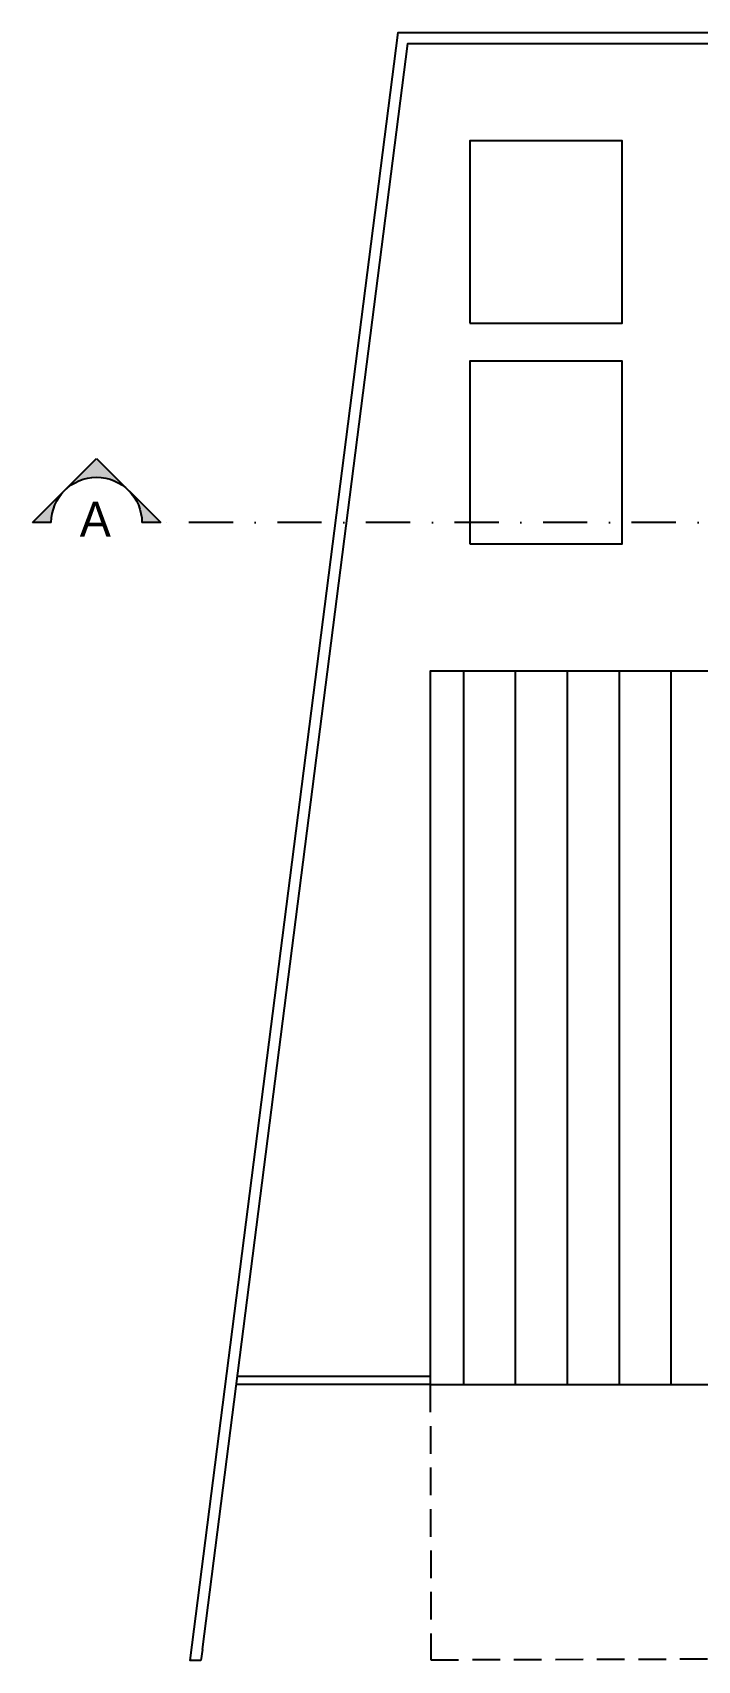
# Model space of a CAD drawing. Header units: centimetres. Extents: x 0 to 1084401, y -139216 to 99734.
# Drawn here: x 843695 to 844916, y -25076 to -22086 of the extents above; entities that cross this region are included whole.
import ezdxf

# ---------------------------------------------------------------- set-up
doc = ezdxf.new("R2010")
doc.units = ezdxf.units.CM
doc.header["$LTSCALE"] = 4
doc.linetypes.add('DASHDOT', pattern=[25.4, 12.7, -6.35, 0, -6.35])
doc.linetypes.add('HIDDENX2', pattern=[19.05, 12.7, -6.35])
for name, color, linetype in [('0.1', 1, 'Continuous'), ('0.2', 2, 'Continuous'), ('0.4', 4, 'Continuous'), ('0.6', 6, 'Continuous'), ('B-CORTE', 4, 'DASHDOT')]:
    doc.layers.add(name, color=color, linetype=linetype)
doc.layers.add('C-TEXTO-01', color=2, linetype='Continuous', lineweight=20)
doc.styles.add('Esc.125', font='ERASLGHT.TTF', dxfattribs={"height": 22.5})

# ---------------------------------------------------------------- blocks, each defined once
blk = doc.blocks.new('A$C4B335074')
at = {"layer": 'B-CORTE', "linetype": 'Continuous'}
h = blk.add_hatch(color=256, dxfattribs=at)
h.paths.add_polyline_path([(14.71, 14.71), (7.35, 7.35, -0.414214), (22.06, 7.35)])
h.paths.add_polyline_path([(22.06, 7.35, -0.198912), (25.11, 0), (29.42, 0)])
h.paths.add_polyline_path([(7.35, 7.35), (0, 0), (4.31, 0, -0.198912)])
for p, q in [((14.71, 14.71), (0, 0)), ((29.42, 0), (14.71, 14.71)), ((0, 0), (4.31, 0)), ((25.11, 0), (29.42, 0))]:
    blk.add_line(p, q, dxfattribs=at)
at = {"layer": 'B-CORTE', "linetype": 'Continuous', "ltscale": 0.4}
blk.add_arc((14.71, 0), 10.4, 0, 180, dxfattribs=at)

msp = doc.modelspace()

# ---------------------------------------------------------------- hatches: boundary and pattern name
at = {"layer": '0.4', "true_color": 0xf8f3ec}
h = msp.add_hatch(dxfattribs=at)
h.set_pattern_fill('ANSI31', scale=30, angle=45)
h.paths.add_polyline_path([(848485.208, -24749.454), (848085.208, -24749.454), (848085.208, -25064.454), (848485.208, -25064.454)])
h.paths.add_polyline_path([(850405.217, -23970.58), (848485.208, -23970.58), (848485.208, -24900.58), (850405.217, -24900.58)])
h.paths.add_polyline_path([(846314.91, -23738.972), (845409.91, -23738.972), (845409.91, -23258.972), (844424.91, -23258.972), (844424.91, -24568.972), (846314.91, -24568.972)])

# ---------------------------------------------------------------- linework, layer by layer
at = {"layer": '0.1', "linetype": 'HIDDENX2'}
msp.add_lwpolyline([(844424.91, -24568.972), (844426.292, -25074.456), (846504.884, -25067.653)], dxfattribs=at)
at = {"layer": '0.2'}
for points in [[(844497.401, -22619.835), (844777.401, -22619.835), (844777.401, -22284.835), (844497.401, -22284.835)], [(844497.401, -23024.865), (844777.401, -23024.865), (844777.401, -22689.865), (844497.401, -22689.865)]]:
    msp.add_lwpolyline(points, close=True, dxfattribs=at)
msp.add_lwpolyline([(845409.91, -23258.972), (844424.91, -23258.972), (844424.91, -24568.972), (846314.91, -24568.972), (846314.91, -23738.972), (845409.91, -23738.972), (845409.91, -23258.972)], dxfattribs=at)
at = {"layer": '0.4'}
msp.add_line((844006.885, -25055.603), (844003.761, -25075.611), dxfattribs=at)
for points in [[(844003.761, -25075.611), (843984.159, -25075.665), (844366.045, -22086.115), (857366.485, -22086.115), (856528.555, -24502.383)], [(844006.885, -25055.603), (844383.653, -22106.115), (857338.381, -22106.115), (856514.322, -24482.383)]]:
    msp.add_lwpolyline(points, dxfattribs=at)
at = {"layer": '0.6'}
for p, q in [((844424.91, -24568.972), (844069.047, -24568.972)), ((844424.91, -24553.972), (844070.963, -24553.972))]:
    msp.add_line(p, q, dxfattribs=at)
at = {"layer": 'B-CORTE', "ltscale": 1.6}
msp.add_line((857238.195, -22985.897), (843929.85, -22985.897), dxfattribs=at)

# ---------------------------------------------------------------- block references
at = {"layer": 'B-CORTE', "xscale": -8, "yscale": 8, "zscale": 8}
msp.add_blockref('A$C4B335074', (843929.85, -22985.897), dxfattribs=at)

# ---------------------------------------------------------------- texts
at = {"layer": 'C-TEXTO-01', "insert": (843838.35, -22947.753), "char_height": 64, "width": 90.27725, "attachment_point": 3, "style": 'Esc.125'}
msp.add_mtext('A', dxfattribs=at)

doc.saveas('drawing.dxf')
